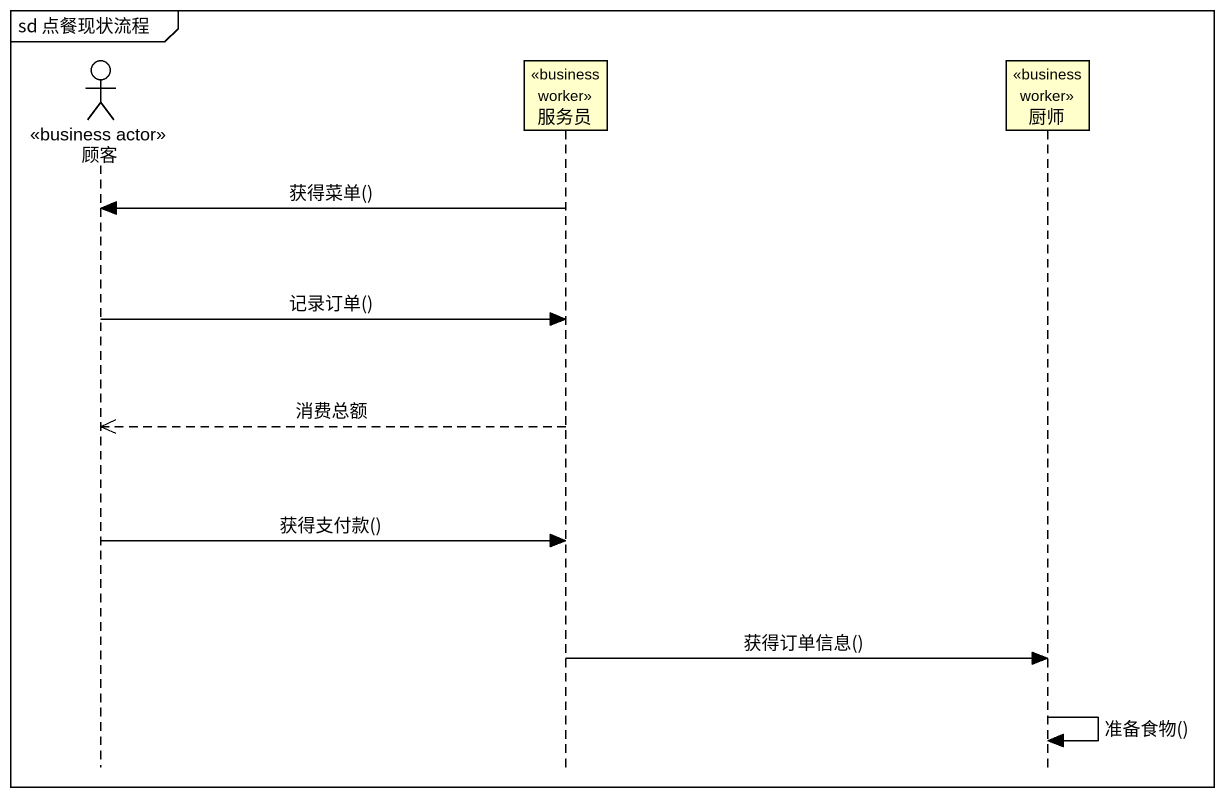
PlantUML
@startuml
mainframe sd 点餐现状流程
hide footbox
actor 顾客 <<business actor>>
participant 服务员 <<business worker>>
participant 厨师 <<business worker>>

服务员 -> 顾客 : 获得菜单()
顾客 -> 服务员 : 记录订单()
服务员 -->> 顾客 : 消费总额
顾客 -> 服务员 : 获得支付款()
服务员 -> 厨师 : 获得订单信息()
厨师 -> 厨师 : 准备食物()
@enduml
